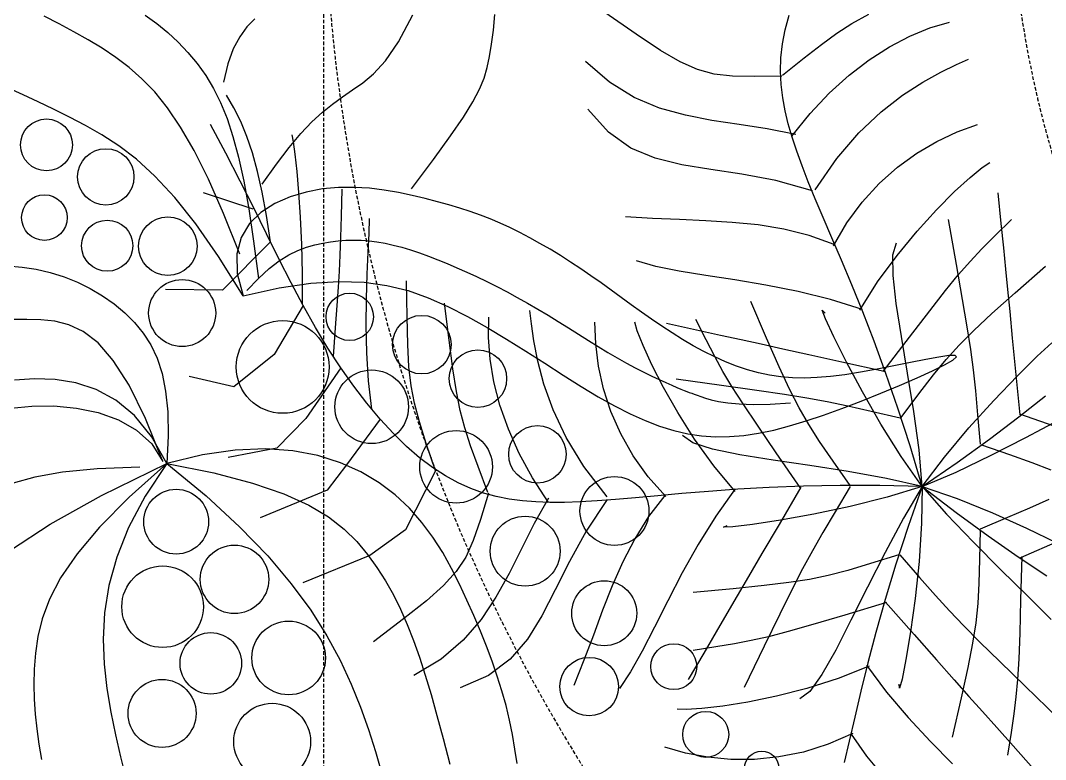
# Model space of a CAD drawing. Header units: millimetres. Extents: x -1030105 to 906887, y -616134 to 1220667.
# Drawn here: x -98455 to -97559, y 530660 to 531306 of the extents above; entities that cross this region are included whole.
import ezdxf

# ---------------------------------------------------------------- set-up
doc = ezdxf.new("R2010")
doc.units = ezdxf.units.MM
doc.header["$MEASUREMENT"] = 0
for name, pattern in [('DASH', [0.35, 0.25, -0.1]), ('DASHED', [0.75, 0.5, -0.25]), ('HIDDEN', [9.525, 6.35, -3.175])]:
    doc.linetypes.add(name, pattern=pattern)
for name, color, linetype in [('A-Furniture', 143, 'Continuous'), ('A-Stair', 3, 'Continuous'), ('A-Tree', 98, 'Continuous')]:
    doc.layers.add(name, color=color, linetype=linetype)

# ---------------------------------------------------------------- blocks, each defined once
blk = doc.blocks.new('FUR')
at = {"layer": 'A-Furniture', "color": 8, "linetype": 'DASH', "lineweight": 9, "ltscale": 1000, "const_width": 50}
blk.add_lwpolyline([(-33574.12, 38198.04), (0, 38211.88), (0, 0), (-7049.13, 0, -0.301139), (-23981.73, -18888.12), (-49064.43, -18888.12, -0.06125), (-52473.94, -15923.13), (-52473.94, -15923.13, -0.127608), (-56769.01, -7888.25), (-57047.07, -6235.43, -0.192422), (-53256.03, 9916.93), (-55726.53, 11649.12, -0.09221), (-52805.84, 17542.94, -0.095793), (-54512.04, 23938.02, -0.107717), (-53957.97, 28268.68, -0.228584), (-47025.85, 33492.17, 0.204549), (-42688.61, 36230.61, 0.131171), (-42047.51, 38025.44, -0.30354), (-39524.66, 41042.56, -0.327343)], format="xyb", close=True, dxfattribs=at)
at = {"layer": 'A-Furniture', "color": 8, "linetype": 'DASH', "ltscale": 50}
blk.add_open_spline([(-56447.04, -6097.05), (-55194.81, -4879.43), (-50278.88, -2284.57), (-42421.48, -5454.8), (-32732.45, -11254.03), (-23301.95, -9202.03), (-18023.95, -504.53), (-16595.45, 8921.47), (-19600.32, 15918.28), (-21321.18, 18705.6), (-21789.72, 19344.96)], degree=3, knots=[32574.726206, 32574.726206, 32574.726206, 32574.726206, 37697.741245, 48060.131859, 55585.251958, 69452.989742, 76151.422264, 84447.837047, 94470.773244, 98031.734889, 98031.734889, 98031.734889, 98031.734889], dxfattribs=at)
blk = doc.blocks.new('CAY8')
at = {"color": 0, "linetype": 'ByBlock'}
for p, q in [((-510.75, 195.28), (-516.83, 211.26)), ((-512.36, 187.84), (-505.94, 198.9)), ((-505.86, 182.43), (-510.75, 195.28)), ((-528.89, 166.65), (-539.81, 189.73)), ((-468.53, 176.58), (-475.56, 192.61)), ((-517.52, 178.71), (-512.36, 187.84)), ((-432.3, 171.5), (-437.08, 185.3)), ((-521.97, 170.32), (-517.52, 178.71)), ((-501.66, 171.37), (-505.86, 182.43)), ((-493.16, 160.01), (-480.82, 178.66)), ((-497.62, 160.72), (-501.66, 171.37)), ((-461.72, 159.69), (-468.53, 176.58)), ((-428.83, 157), (-432.3, 171.5)), ((-520.48, 148.74), (-528.89, 166.65)), ((-526.26, 161.5), (-521.97, 170.32)), ((-426.4, 160.23), (-419.53, 170.52)), ((-530.94, 151.07), (-526.26, 161.5)), ((-502.66, 145.44), (-493.16, 160.01)), ((-493.23, 149.13), (-497.62, 160.72)), ((-433.96, 148.92), (-426.4, 160.23)), ((-455.57, 142.13), (-461.72, 159.69)), ((-429.69, 156.95), (-414.82, 157.72)), ((-414.82, 157.72), (-400.44, 156.89)), ((-400.44, 156.89), (-386.64, 154.61)), ((-386.64, 154.61), (-373.49, 151.03)), ((-536.56, 137.86), (-530.94, 151.07)), ((-513.99, 134.64), (-520.48, 148.74)), ((-487.98, 135.23), (-493.23, 149.13)), ((-442.32, 136.6), (-433.96, 148.92)), ((-373.49, 151.03), (-361.08, 146.31)), ((-509.97, 133.73), (-502.66, 145.44)), ((-361.08, 146.31), (-349.5, 140.6)), ((-543.66, 120.67), (-536.56, 137.86)), ((-472.05, 129.07), (-466.16, 138.46)), ((-466.16, 138.46), (-463.08, 142.62)), ((-463.08, 142.62), (-463.64, 140.44)), ((-450.53, 124.11), (-455.57, 142.13)), ((-349.5, 140.6), (-338.82, 134.05)), ((-548.05, 119.93), (-555.64, 136.98)), ((-515.73, 123.7), (-509.97, 133.73)), ((-508.83, 122.97), (-513.99, 134.64)), ((-481.34, 117.67), (-487.98, 135.23)), ((-451.57, 123.27), (-442.32, 136.6)), ((-338.82, 134.05), (-329.14, 126.81)), ((-479.93, 115.54), (-472.05, 129.07)), ((-425.37, 120.15), (-415.73, 126.57)), ((-415.73, 126.57), (-408.98, 128.46)), ((-552.8, 98.34), (-543.66, 120.67)), ((-520.61, 114.13), (-515.73, 123.7)), ((-504.41, 112.37), (-508.83, 122.97)), ((-461.83, 108.96), (-451.57, 123.27)), ((-451.72, 125.14), (-433.05, 125.42)), ((-437.38, 110.21), (-425.37, 120.15)), ((-433.05, 125.42), (-414.74, 124.42)), ((-414.74, 124.42), (-397.34, 122.47)), ((-397.34, 122.47), (-381.4, 119.88)), ((-539.41, 101.13), (-548.05, 119.93)), ((-488.98, 98.99), (-479.93, 115.54)), ((-472.8, 95.08), (-481.34, 117.67)), ((-381.4, 119.88), (-367.46, 116.98)), ((-367.46, 116.98), (-356.06, 114.06)), ((-550.99, 97.82), (-562.01, 113.35)), ((-525.26, 103.83), (-520.61, 114.13)), ((-500.14, 101.5), (-504.41, 112.37)), ((-473.19, 93.68), (-461.83, 108.96)), ((-451.25, 97.72), (-437.38, 110.21)), ((-400.9, 93.94), (-382.33, 111.45)), ((-356.06, 114.06), (-347.75, 111.45)), ((-347.75, 111.45), (-343.07, 109.47)), ((-530.32, 91.6), (-525.26, 103.83)), ((-249, 106.14), (-250.76, 98.09)), ((-552.2, 98.62), (-576.33, 97.48)), ((-560.92, 84.44), (-573.87, 98.17)), ((-539.44, 80.85), (-550.99, 97.82)), ((-530.48, 81.38), (-539.41, 101.13)), ((-495.45, 88.97), (-500.14, 101.5)), ((-498.38, 80.51), (-488.98, 98.99)), ((-466.46, 83.68), (-451.25, 97.72)), ((-250.76, 98.09), (-252.33, 90.03)), ((-536.44, 76.24), (-530.32, 91.6)), ((-485.76, 77.45), (-473.19, 93.68)), ((-473.25, 95.56), (-449.19, 93.77)), ((-449.19, 93.77), (-430.65, 92.32)), ((-430.65, 92.32), (-416.35, 91.07)), ((-415.33, 80.4), (-400.9, 93.94)), ((-368.07, 85.52), (-354.75, 96.24)), ((-215.43, 78.34), (-213.87, 93.1)), ((-489.74, 73.42), (-495.45, 88.97)), ((-416.35, 91.07), (-404.99, 89.84)), ((-404.99, 89.84), (-395.27, 88.48)), ((-395.27, 88.48), (-385.92, 86.84)), ((-385.92, 86.84), (-375.64, 84.76)), ((-326.24, 80.84), (-317.13, 87.32)), ((-252.33, 90.03), (-253.68, 81.89)), ((-546.25, 69.8), (-560.92, 84.44)), ((-527.4, 62.34), (-539.44, 80.85)), ((-522.07, 61.47), (-530.48, 81.38)), ((-507.31, 61.22), (-498.38, 80.51)), ((-482.49, 69.09), (-466.46, 83.68)), ((-426.74, 69.87), (-415.33, 80.4)), ((-378.77, 76.91), (-368.07, 85.52)), ((-375.64, 84.76), (-363.14, 82.07)), ((-336.4, 72.34), (-326.24, 80.84)), ((-253.68, 81.89), (-254.73, 73.61)), ((-177.61, 71.66), (-176.66, 83.89)), ((-566.75, 74.6), (-578.42, 73.91)), ((-553.39, 75.19), (-566.75, 74.6)), ((-536.84, 75.82), (-553.39, 75.19)), ((-499.64, 60.28), (-485.76, 77.45)), ((-388, 69.49), (-378.77, 76.91)), ((-304.3, 65.52), (-294.06, 76.69)), ((-216.77, 65.09), (-215.43, 78.34)), ((-530.66, 55.35), (-546.25, 69.8)), ((-498.82, 54.94), (-482.49, 69.09)), ((-489.22, 73.18), (-472.71, 72.1)), ((-472.71, 72.1), (-459.52, 71.06)), ((-459.52, 71.06), (-448.29, 69.83)), ((-448.29, 69.83), (-437.69, 68.14)), ((-436.25, 61.35), (-426.74, 69.87)), ((-396.88, 62.36), (-388, 69.49)), ((-347.58, 62.31), (-336.4, 72.34)), ((-254.73, 73.61), (-255.5, 65.18)), ((-178.33, 58.92), (-177.61, 71.66)), ((-437.69, 68.14), (-426.36, 65.76)), ((-426.36, 65.76), (-412.97, 62.43)), ((-314.17, 54.29), (-304.3, 65.52)), ((-255.5, 65.18), (-256.01, 56.58)), ((-217.87, 53.03), (-216.77, 65.09)), ((-576.74, 51.44), (-585.09, 59.04)), ((-514.94, 42.21), (-527.4, 62.34)), ((-514.94, 42.21), (-522.07, 61.47)), ((-514.94, 42.21), (-507.31, 61.22)), ((-514.94, 42.21), (-499.64, 60.28)), ((-444.95, 53.87), (-436.25, 61.35)), ((-412.97, 62.43), (-396.17, 57.9)), ((-406.54, 54.61), (-396.88, 62.36)), ((-396.17, 57.9), (-374.63, 51.93)), ((-359.73, 51.23), (-347.58, 62.31)), ((-178.65, 45.63), (-178.33, 58.92)), ((-566.67, 42.85), (-576.74, 51.44)), ((-514.94, 42.21), (-530.66, 55.35)), ((-514.94, 42.21), (-498.82, 54.94)), ((-453.98, 46.46), (-444.95, 53.87)), ((-418.14, 45.31), (-406.54, 54.61)), ((-323.92, 43.18), (-314.17, 54.29)), ((-266.13, 50.3), (-251.48, 54.51)), ((-256.01, 56.58), (-256.28, 47.81)), ((-251.48, 54.51), (-234.29, 55.34)), ((-218.7, 41.88), (-217.87, 53.03)), ((-464.45, 38.12), (-453.98, 46.46)), ((-372.81, 39.59), (-359.73, 51.23)), ((-279.09, 43.29), (-266.13, 50.3)), ((-256.28, 47.81), (-256.32, 38.87)), ((-553.96, 32.28), (-566.67, 42.85)), ((-535.46, 41.39), (-557, 39.53)), ((-514.94, 42.21), (-537.94, 36.58)), ((-514.94, 42.21), (-535.46, 41.39)), ((-514.94, 42.21), (-532.29, 31.32)), ((-514.94, 42.21), (-520.5, 22.44)), ((-514.94, 42.21), (-516.69, 18.59)), ((-514.94, 42.21), (-509.94, 22.34)), ((-514.94, 42.21), (-497.85, 30.81)), ((-514.94, 42.21), (-494.5, 40.82)), ((-514.94, 42.21), (-493.02, 33.25)), ((-494.5, 40.82), (-473.39, 38.29)), ((-432.79, 33.57), (-418.14, 45.31)), ((-333.77, 32.36), (-323.92, 43.18)), ((-291.2, 34.05), (-279.09, 43.29)), ((-219.26, 31.36), (-218.7, 41.88)), ((-178.4, 31.74), (-178.65, 45.63)), ((-578.54, 37.15), (-599.09, 34.74)), ((-580.03, 23.55), (-598.44, 39.14)), ((-557, 39.53), (-578.54, 37.15)), ((-537.94, 36.58), (-559.26, 30.85)), ((-477.47, 27.89), (-464.45, 38.12)), ((-473.39, 38.29), (-452.92, 35.07)), ((-452.92, 35.07), (-434.38, 31.57)), ((-386.77, 27.89), (-372.81, 39.59)), ((-256.32, 38.87), (-256.15, 29.75)), ((-245.34, 31.13), (-230.13, 36.54)), ((-230.13, 36.54), (-212.62, 39.72)), ((-43.84, 23.9), (-42.38, 36.11)), ((-559.26, 30.85), (-578.97, 25.11)), ((-553.67, 31.77), (-558.19, 15.84)), ((-532.29, 31.32), (-550.86, 20.95)), ((-497.85, 30.81), (-479.34, 19.65)), ((-493.02, 33.25), (-472.41, 25.35)), ((-451.64, 18.47), (-432.79, 33.57)), ((-434.38, 31.57), (-419.08, 28.26)), ((-343.98, 22.04), (-333.77, 32.36)), ((-303.32, 23.16), (-291.2, 34.05)), ((-258.79, 23.89), (-245.34, 31.13)), ((-256.15, 29.75), (-255.8, 20.44)), ((-219.51, 21.36), (-219.26, 31.36)), ((-177.37, 17.18), (-178.4, 31.74)), ((-578.97, 25.11), (-597.14, 19.43)), ((-580.11, 24.21), (-586.48, 0.91)), ((-477.54, 27.31), (-473.47, 11.29)), ((-472.41, 25.35), (-453.09, 18.41)), ((-419.08, 28.26), (-408.33, 25.56)), ((-408.33, 25.56), (-403.42, 23.92)), ((-403.42, 23.92), (-405.67, 23.77)), ((-401.56, 16.62), (-386.77, 27.89)), ((-316.31, 11.2), (-303.32, 23.16)), ((-270.99, 15.2), (-258.79, 23.89)), ((-45.52, 11.39), (-43.84, 23.9)), ((-550.86, 20.95), (-569.32, 11.53)), ((-520.5, 22.44), (-525.39, 1.38)), ((-516.69, 18.59), (-517.83, -3.45)), ((-509.94, 22.34), (-505.82, 1.48)), ((-479.34, 19.65), (-460.51, 8.92)), ((-453.09, 18.41), (-435.05, 12.32)), ((-451.32, 19.05), (-445.59, -4.39)), ((-354.79, 12.38), (-343.98, 22.04)), ((-255.8, 20.44), (-255.28, 10.93)), ((-219.41, 11.78), (-219.51, 21.36)), ((-175.33, 1.76), (-177.37, 17.18)), ((-569.32, 11.53), (-586.37, 3.46)), ((-558.19, 15.84), (-561.76, 2.94)), ((-435.05, 12.32), (-418.27, 6.99)), ((-417.14, 6.26), (-401.56, 16.62)), ((-366.43, 3.56), (-354.79, 12.38)), ((-282.49, 5.48), (-270.99, 15.2)), ((-218.94, 2.56), (-219.41, 11.78)), ((-218.54, 8.22), (-198.28, 14.18)), ((-473.47, 11.29), (-470.37, -1.58)), ((-460.51, 8.92), (-442.47, -1.21)), ((-418.27, 6.99), (-402.73, 2.31)), ((-416.53, 7.71), (-410.5, -9.96)), ((-331, -1.25), (-316.31, 11.2)), ((-255.28, 10.93), (-254.58, 1.24)), ((-234.11, 3.3), (-218.54, 8.22)), ((-47.6, -1.4), (-45.52, 11.39)), ((-3.8, 0.99), (-2.04, 9.61)), ((-586.37, 3.46), (-600.69, -2.85)), ((-586.48, 0.91), (-591.43, -17.2)), ((-561.76, 2.94), (-564.71, -8.36)), ((-517.55, 2.03), (-531.54, -6.79)), ((-525.39, 1.38), (-529.78, -19.84)), ((-516.98, 2.14), (-503.23, -7.07)), ((-505.82, 1.48), (-502.57, -18.99)), ((-402.73, 2.31), (-388.42, -1.83)), ((-379.16, -4.22), (-366.43, 3.56)), ((-293.8, -4.89), (-282.49, 5.48)), ((-254.58, 1.24), (-253.58, -8.6)), ((-246.04, -1.23), (-234.11, 3.3)), ((-218.05, -6.4), (-218.94, 2.56)), ((-171.98, -14.7), (-175.33, 1.76)), ((-5.7, -7.3), (-3.8, 0.99)), ((-600.69, -2.85), (-610.98, -6.99)), ((-517.83, -3.45), (-518.46, -23.97)), ((-470.37, -1.58), (-468.08, -12.64)), ((-445.59, -4.39), (-441.23, -22.47)), ((-442.47, -1.21), (-426.3, -10.54)), ((-388.42, -1.83), (-375.33, -5.53)), ((-379.47, -3.41), (-374.15, -17.32)), ((-375.33, -5.53), (-363.43, -8.89)), ((-348.26, -13.6), (-331, -1.25)), ((-305.47, -15.51), (-293.8, -4.89)), ((-255.37, -6.01), (-246.04, -1.23)), ((-50.26, -14.41), (-47.6, -1.4)), ((-564.71, -8.36), (-567.36, -19.53)), ((-531.54, -6.79), (-542.82, -13.71)), ((-503.23, -7.07), (-492.06, -14.45)), ((-426.3, -10.54), (-413.13, -18.89)), ((-410.5, -9.96), (-405.79, -27.68)), ((-363.43, -8.89), (-352.61, -11.98)), ((-263.17, -11.67), (-255.37, -6.01)), ((-253.58, -8.6), (-252.12, -18.53)), ((-216.72, -15.18), (-218.05, -6.4)), ((-7.81, -15.35), (-5.7, -7.3)), ((-550.72, -16.75), (-556.02, -17.59)), ((-542.82, -13.71), (-552.63, -19.31)), ((-543.14, -16.01), (-550.72, -16.75)), ((-533.8, -15.41), (-543.14, -16.01)), ((-523.18, -14.94), (-533.8, -15.41)), ((-511.78, -14.61), (-523.18, -14.94)), ((-500.08, -14.44), (-511.78, -14.61)), ((-488.6, -14.45), (-500.08, -14.44)), ((-492.06, -14.45), (-482.22, -20.75)), ((-477.73, -14.63), (-488.6, -14.45)), ((-467.51, -15.04), (-477.73, -14.63)), ((-468.08, -12.64), (-466.4, -23.25)), ((-457.89, -15.72), (-467.51, -15.04)), ((-448.83, -16.71), (-457.89, -15.72)), ((-440.27, -18.07), (-448.83, -16.71)), ((-352.61, -11.98), (-342.75, -14.91)), ((-348.76, -15.08), (-342.69, -35.37)), ((-342.75, -14.91), (-333.74, -17.73)), ((-318.01, -25.97), (-305.47, -15.51)), ((-270.47, -18.87), (-263.17, -11.67)), ((-214.9, -23.87), (-216.72, -15.18)), ((-167.07, -32.4), (-171.98, -14.7)), ((-53.69, -27.6), (-50.26, -14.41)), ((-10.23, -23.24), (-7.81, -15.35)), ((-591.43, -17.2), (-595.35, -31.53)), ((-567.36, -19.53), (-570.04, -32.01)), ((-552.63, -19.31), (-562.2, -24.18)), ((-556.02, -17.59), (-558.57, -18.55)), ((-558.57, -18.55), (-558.03, -19.59)), ((-558.03, -19.59), (-554.73, -20.73)), ((-554.73, -20.73), (-549.19, -21.97)), ((-549.19, -21.97), (-541.91, -23.3)), ((-529.78, -19.84), (-533.84, -40.13)), ((-502.57, -18.99), (-500.16, -37.7)), ((-482.22, -20.75), (-472.42, -26.72)), ((-441.23, -22.47), (-438.01, -36.46)), ((-432.16, -19.83), (-440.27, -18.07)), ((-424.47, -22.05), (-432.16, -19.83)), ((-417.12, -24.76), (-424.47, -22.05)), ((-413.13, -18.89), (-404.05, -26.08)), ((-374.15, -17.32), (-370.5, -31.25)), ((-333.74, -17.73), (-325.47, -20.54)), ((-325.47, -20.54), (-317.81, -23.41)), ((-278.32, -28.22), (-270.47, -18.87)), ((-252.12, -18.53), (-250.07, -28.48)), ((-562.2, -24.18), (-572.76, -28.91)), ((-541.91, -23.3), (-533.38, -24.72)), ((-517.31, -25.46), (-537.83, -38.15)), ((-533.38, -24.72), (-524.12, -26.24)), ((-524.12, -26.24), (-514.62, -27.85)), ((-518.46, -23.97), (-518.68, -43.01)), ((-517.96, -25.33), (-497.77, -38.59)), ((-514.62, -27.85), (-505.4, -29.56)), ((-472.42, -26.72), (-461.38, -33.13)), ((-466.4, -23.25), (-465.17, -34.76)), ((-452.12, -30.96), (-462.91, -27.65)), ((-410.09, -28.02), (-417.12, -24.76)), ((-403.29, -31.86), (-410.09, -28.02)), ((-405.79, -27.68), (-402.27, -44.83)), ((-404.05, -26.08), (-400.17, -31.91)), ((-317.81, -23.41), (-310.65, -26.43)), ((-317.24, -23.7), (-313.76, -39.62)), ((-310.65, -26.43), (-303.88, -29.67)), ((-287.77, -40.39), (-278.32, -28.22)), ((-250.07, -28.48), (-247.27, -38.42)), ((-212.57, -32.55), (-214.9, -23.87)), ((-58.2, -40.89), (-53.69, -27.6)), ((-13.03, -31.08), (-10.23, -23.24)), ((-585.55, -34.09), (-601.8, -40.3)), ((-595.35, -31.53), (-598.61, -43.49)), ((-572.76, -28.91), (-585.55, -34.09)), ((-570.04, -32.01), (-573.08, -47.24)), ((-505.4, -29.56), (-496.85, -31.37)), ((-496.85, -31.37), (-489, -33.31)), ((-489, -33.31), (-481.77, -35.41)), ((-461.38, -33.13), (-447.84, -40.72)), ((-443.23, -34.14), (-452.12, -30.96)), ((-436.02, -37.15), (-443.23, -34.14)), ((-396.68, -36.3), (-403.29, -31.86)), ((-370.5, -31.25), (-368.4, -45.08)), ((-303.88, -29.67), (-297.38, -33.21)), ((-297.38, -33.21), (-291.15, -37.13)), ((-237.25, -37.75), (-213.6, -31.58)), ((-213.6, -31.58), (-173.19, -30.53)), ((-209.59, -41.32), (-212.57, -32.55)), ((-160.31, -51.56), (-167.07, -32.4)), ((-16.29, -38.95), (-13.03, -31.08)), ((-537.83, -38.15), (-553.67, -47.88)), ((-500.16, -37.7), (-498.59, -53.27)), ((-497.77, -38.59), (-482.07, -48.9)), ((-481.77, -35.41), (-475.08, -37.7)), ((-475.08, -37.7), (-468.85, -40.23)), ((-465.17, -34.76), (-464.2, -48.52)), ((-438.01, -36.46), (-435.66, -47.65)), ((-430.27, -39.96), (-436.02, -37.15)), ((-425.76, -42.55), (-430.27, -39.96)), ((-390.18, -41.4), (-396.68, -36.3)), ((-342.69, -35.37), (-339.24, -54.03)), ((-313.76, -39.62), (-311.65, -55.04)), ((-291.15, -37.13), (-285.17, -41.49)), ((-264.54, -62.65), (-237.25, -37.75)), ((-247.27, -38.42), (-243.56, -48.27)), ((-20.09, -46.96), (-16.29, -38.95)), ((-601.8, -40.3), (-622.74, -48.13)), ((-598.61, -43.49), (-601.6, -54.48)), ((-533.84, -40.13), (-537.72, -58.39)), ((-518.68, -43.01), (-518.56, -60.62)), ((-468.85, -40.23), (-463.02, -43.02)), ((-463.02, -43.02), (-457.49, -46.11)), ((-447.84, -40.72), (-430.5, -50.27)), ((-422.29, -44.87), (-425.76, -42.55)), ((-419.63, -46.91), (-422.29, -44.87)), ((-402.27, -44.83), (-399.8, -60.79)), ((-383.73, -47.17), (-390.18, -41.4)), ((-368.4, -45.08), (-367.73, -58.69)), ((-287.59, -40.95), (-287.61, -56.38)), ((-285.17, -41.49), (-279.44, -46.37)), ((-205.51, -50.35), (-209.59, -41.32)), ((-64.12, -54.24), (-58.2, -40.89)), ((-573.08, -47.24), (-576.8, -66.67)), ((-553.67, -47.88), (-565.99, -55.27)), ((-482.07, -48.9), (-469.65, -57.05)), ((-464.2, -48.52), (-463.31, -65.9)), ((-457.49, -46.11), (-452.19, -49.54)), ((-452.19, -49.54), (-447.06, -53.32)), ((-435.66, -47.65), (-433.95, -57.3)), ((-430.5, -50.27), (-408.11, -62.52)), ((-417.57, -48.62), (-419.63, -46.91)), ((-415.92, -50.01), (-417.57, -48.62)), ((-414.56, -51.14), (-415.92, -50.01)), ((-413.38, -52.12), (-414.56, -51.14)), ((-377.28, -53.65), (-383.73, -47.17)), ((-279.44, -46.37), (-273.96, -51.85)), ((-243.56, -48.27), (-238.81, -57.98)), ((-199.75, -59.8), (-205.51, -50.35)), ((-24.62, -55.18), (-20.09, -46.96)), ((-601.6, -54.48), (-604.71, -65.9)), ((-565.99, -55.27), (-575.9, -60.95)), ((-498.59, -53.27), (-497.83, -64.33)), ((-469.65, -57.05), (-459.29, -63.85)), ((-447.06, -53.32), (-442.09, -57.43)), ((-412.28, -53.04), (-413.38, -52.12)), ((-411.17, -54.01), (-412.28, -53.04)), ((-409.93, -55.12), (-411.17, -54.01)), ((-408.48, -56.48), (-409.93, -55.12)), ((-406.71, -58.17), (-408.48, -56.48)), ((-370.74, -60.88), (-377.28, -53.65)), ((-339.24, -54.03), (-337.9, -70.98)), ((-311.65, -55.04), (-310.82, -69.86)), ((-287.61, -56.38), (-287.81, -68.71)), ((-273.96, -51.85), (-268.71, -57.98)), ((-151.43, -72.35), (-160.31, -51.56)), ((-71.77, -67.59), (-64.12, -54.24)), ((-30.39, -63.63), (-24.62, -55.18)), ((-575.9, -60.95), (-584.55, -65.57)), ((-537.72, -58.39), (-541.59, -73.5)), ((-517.34, -62.05), (-532.29, -73.24)), ((-518.91, -61.91), (-504.24, -73.53)), ((-518.56, -60.62), (-518.21, -76.84)), ((-442.09, -57.43), (-437.25, -61.85)), ((-437.25, -61.85), (-432.56, -66.54)), ((-433.95, -57.3), (-432.62, -66.7)), ((-404.54, -60.28), (-406.71, -58.17)), ((-402, -62.8), (-404.54, -60.28)), ((-399.13, -65.72), (-402, -62.8)), ((-399.8, -60.79), (-398.26, -74.95)), ((-364.06, -68.89), (-370.74, -60.88)), ((-367.73, -58.69), (-368.39, -71.95)), ((-268.71, -57.98), (-263.7, -64.84)), ((-264.54, -62.65), (-265.19, -78.6)), ((-238.81, -57.98), (-232.85, -67.5)), ((-191.76, -69.85), (-199.75, -59.8)), ((-604.71, -65.9), (-608.3, -79.16)), ((-584.55, -65.57), (-593.09, -69.74)), ((-576.8, -66.67), (-581.53, -91.75)), ((-497.87, -69.5), (-498.71, -67.41)), ((-497.83, -64.33), (-497.87, -69.5)), ((-463.31, -65.9), (-462.34, -88.23)), ((-459.29, -63.85), (-449.77, -70.09)), ((-432.62, -66.7), (-431.43, -77.13)), ((-432.56, -66.54), (-428.01, -71.48)), ((-395.98, -69), (-399.13, -65.72)), ((-263.7, -64.84), (-258.92, -72.51)), ((-232.85, -67.5), (-225.55, -76.75)), ((-81.47, -80.86), (-71.77, -67.59)), ((-38.03, -72.32), (-30.39, -63.63)), ((-602.63, -74.09), (-614.32, -79.27)), ((-593.09, -69.74), (-602.63, -74.09)), ((-532.29, -73.24), (-547.68, -83.2)), ((-541.59, -73.5), (-545.62, -84.35)), ((-504.24, -73.53), (-488.95, -84.12)), ((-449.77, -70.09), (-439.86, -76.57)), ((-428.01, -71.48), (-423.6, -76.62)), ((-392.61, -72.63), (-395.98, -69)), ((-389.06, -76.57), (-392.61, -72.63)), ((-368.39, -71.95), (-370.24, -84.73)), ((-357.19, -77.67), (-364.06, -68.89)), ((-337.9, -70.98), (-338.18, -86.14)), ((-310.82, -69.86), (-311.18, -84)), ((-287.81, -68.71), (-288.35, -79.21)), ((-258.92, -72.51), (-254.38, -81.03)), ((-219.43, -83.31), (-204.38, -73.89)), ((-204.38, -73.89), (-163.97, -72.84)), ((-180.97, -80.69), (-191.76, -69.85)), ((-140.15, -94.99), (-151.43, -72.35)), ((-48.17, -81.26), (-38.03, -72.32)), ((-608.3, -79.16), (-612.78, -95.67)), ((-518.21, -76.84), (-517.73, -91.73)), ((-439.86, -76.57), (-428.36, -84.09)), ((-431.43, -77.13), (-430.12, -89.85)), ((-423.6, -76.62), (-419.31, -81.95)), ((-398.26, -74.95), (-397.51, -86.69)), ((-385.37, -80.81), (-389.06, -76.57)), ((-350.12, -87.07), (-357.19, -77.67)), ((-288.35, -79.21), (-289.43, -89.12)), ((-265.19, -78.6), (-265.94, -91.29)), ((-225.55, -76.75), (-216.77, -85.57)), ((-547.68, -83.2), (-562.9, -91.84)), ((-545.62, -84.35), (-549.96, -89.85)), ((-488.95, -84.12), (-473.51, -93.78)), ((-428.36, -84.09), (-414.05, -93.45)), ((-419.31, -81.95), (-415.16, -87.42)), ((-381.61, -85.31), (-385.37, -80.81)), ((-377.79, -90.06), (-381.61, -85.31)), ((-370.24, -84.73), (-373.17, -96.91)), ((-311.18, -84), (-312.65, -97.37)), ((-254.38, -81.03), (-250.07, -90.37)), ((-246.03, -100.5), (-219.43, -83.31)), ((-216.77, -85.57), (-206.4, -93.79)), ((-166.83, -92.49), (-180.97, -80.69)), ((-93.57, -94.01), (-81.47, -80.86)), ((-61.44, -90.46), (-48.17, -81.26)), ((-415.16, -87.42), (-411.12, -93.01)), ((-397.51, -86.69), (-397.42, -95.4)), ((-373.95, -95.01), (-377.79, -90.06)), ((-342.85, -96.9), (-350.12, -87.07)), ((-338.18, -86.14), (-339.58, -99.44)), ((-289.43, -89.12), (-291.21, -99.71)), ((-265.94, -91.29), (-267.04, -101.92)), ((-250.07, -90.37), (-246.03, -100.5)), ((-78.45, -99.92), (-61.44, -90.46)), ((-562.9, -91.84), (-577.32, -99.12)), ((-517.73, -91.73), (-517.2, -105.32)), ((-473.51, -93.78), (-458.4, -102.62)), ((-411.12, -93.01), (-407.18, -98.69)), ((-397.42, -95.4), (-397.87, -100.46)), ((-373.17, -96.91), (-377.07, -108.35)), ((-370.06, -100.12), (-373.95, -95.01)), ((-335.38, -106.97), (-342.85, -96.9)), ((-206.4, -93.79), (-194.3, -101.23)), ((-148.76, -105.42), (-166.83, -92.49)), ((-126.22, -119.67), (-140.15, -94.99)), ((-108.37, -106.96), (-93.57, -94.01)), ((-577.32, -99.12), (-590.31, -104.97)), ((-516.47, -100.73), (-528.04, -110.09)), ((-517.14, -101.27), (-505.8, -110.97)), ((-458.4, -102.62), (-444.11, -110.75)), ((-407.18, -98.69), (-403.31, -104.44)), ((-366.13, -105.34), (-370.06, -100.12)), ((-339.58, -99.44), (-341.6, -110.78)), ((-312.65, -97.37), (-315.14, -109.88)), ((-291.21, -99.71), (-293.87, -112.23)), ((-267.04, -101.92), (-268.77, -111.73)), ((-246.03, -100.5), (-242.28, -111.35)), ((-194.3, -101.23), (-180.35, -107.72)), ((-99.84, -109.65), (-78.45, -99.92)), ((-590.31, -104.97), (-601.25, -109.31)), ((-517.2, -105.32), (-516.71, -117.68)), ((-403.31, -104.44), (-399.5, -110.23)), ((-362.15, -110.64), (-366.13, -105.34)), ((-327.71, -117.08), (-335.38, -106.97)), ((-243.67, -107.32), (-247.54, -122.68)), ((-207.41, -115.66), (-186.46, -105.83)), ((-186.46, -105.83), (-159.25, -110.58)), ((-180.35, -107.72), (-164.44, -113.07)), ((-126.22, -119.67), (-148.76, -105.42)), ((-126.22, -119.67), (-108.37, -106.96)), ((-27.6, -105.52), (-53.28, -111.28)), ((-609.5, -112.08), (-614.45, -113.22)), ((-601.25, -109.31), (-609.5, -112.08)), ((-528.04, -110.09), (-540.17, -117.87)), ((-505.8, -110.97), (-493.82, -119.32)), ((-444.11, -110.75), (-431.11, -118.28)), ((-399.5, -110.23), (-395.71, -116.04)), ((-358.13, -115.96), (-362.15, -110.64)), ((-341.6, -110.78), (-343.74, -120.09)), ((-315.14, -109.88), (-318.57, -121.46)), ((-293.87, -112.23), (-297.59, -127.93)), ((-268.77, -111.73), (-271.38, -121.94)), ((-242.28, -111.35), (-238.83, -122.88)), ((-164.44, -113.07), (-146.44, -117.11)), ((-126.22, -119.67), (-99.84, -109.65)), ((-53.28, -111.28), (-85.8, -116.06)), ((-540.17, -117.87), (-552.67, -124.14)), ((-516.71, -117.68), (-516.32, -128.93)), ((-493.82, -119.32), (-481.3, -126.62)), ((-431.11, -118.28), (-419.88, -125.32)), ((-395.71, -116.04), (-391.92, -121.85)), ((-354.06, -121.26), (-358.13, -115.96)), ((-319.86, -127.05), (-327.71, -117.08)), ((-235.71, -135.05), (-207.41, -115.66)), ((-146.44, -117.11), (-126.22, -119.67)), ((-132.32, -133.85), (-126.22, -119.67)), ((-85.8, -116.06), (-126.22, -119.67)), ((-126.22, -119.67), (-123.57, -136.79)), ((-552.67, -124.14), (-565.41, -128.97)), ((-419.88, -125.32), (-410.91, -131.98)), ((-391.92, -121.85), (-388.11, -127.62)), ((-349.95, -126.5), (-354.06, -121.26)), ((-343.74, -120.09), (-345.5, -127.3)), ((-318.57, -121.46), (-322.84, -132.02)), ((-271.38, -121.94), (-275.16, -133.79)), ((-247.54, -122.68), (-252.21, -137.74)), ((-238.83, -122.88), (-235.71, -135.05)), ((-124.5, -121.56), (-124.05, -147.43)), ((-122.14, -132.91), (-124.5, -121.56)), ((-111.34, -123.13), (-88.74, -130.72)), ((-565.41, -128.97), (-578.22, -132.45)), ((-516.32, -128.93), (-516.05, -139.2)), ((-481.3, -126.62), (-468.32, -133.14)), ((-388.11, -127.62), (-384.26, -133.33)), ((-345.78, -131.64), (-349.95, -126.5)), ((-311.81, -136.68), (-319.86, -127.05)), ((-297.59, -127.93), (-302.53, -148.07)), ((-88.74, -130.72), (-70, -135.82)), ((-603.44, -135.61), (-615.53, -135.44)), ((-590.95, -134.64), (-603.44, -135.61)), ((-578.22, -132.45), (-590.95, -134.64)), ((-518.08, -133.54), (-535.49, -145.58)), ((-516.51, -133.56), (-499.43, -146.16)), ((-468.32, -133.14), (-454.99, -139.17)), ((-384.26, -133.33), (-380.33, -138.97)), ((-341.57, -136.67), (-345.78, -131.64)), ((-337.32, -141.58), (-341.57, -136.67)), ((-303.58, -145.78), (-311.81, -136.68)), ((-275.16, -133.79), (-280.35, -148.49)), ((-235.71, -135.05), (-232.94, -147.8)), ((-136.82, -146.42), (-132.32, -133.85)), ((-123.57, -136.79), (-118.77, -151.05)), ((-117.03, -143.08), (-122.14, -132.91)), ((-70, -135.82), (-54.64, -138.78)), ((-516.05, -139.2), (-515.95, -148.64)), ((-454.99, -139.17), (-441.41, -145)), ((-380.33, -138.97), (-376.35, -144.5)), ((-333.06, -146.37), (-337.32, -141.58)), ((-252.21, -137.74), (-257.39, -152.24)), ((-234.12, -142.37), (-240.93, -156.82)), ((-54.64, -138.78), (-42.14, -139.95)), ((-535.49, -145.58), (-552.17, -154.63)), ((-499.43, -146.16), (-483.05, -156.28)), ((-441.41, -145), (-427.68, -150.92)), ((-376.35, -144.5), (-372.31, -149.92)), ((-328.79, -151.02), (-333.06, -146.37)), ((-295.1, -154.2), (-303.58, -145.78)), ((-280.35, -148.49), (-287.24, -167.27)), ((-232.94, -147.8), (-230.53, -161.1)), ((-203.62, -155.2), (-176.32, -146.33)), ((-176.32, -146.33), (-155.08, -160.58)), ((-139.84, -157.59), (-136.82, -146.42)), ((-124.05, -147.43), (-122.05, -168.01)), ((-109.65, -152.07), (-117.03, -143.08)), ((-515.95, -148.64), (-516.07, -157.38)), ((-427.68, -150.92), (-413.89, -157.2)), ((-372.31, -149.92), (-368.22, -155.19)), ((-324.52, -155.54), (-328.79, -151.02)), ((-286.07, -161.88), (-295.1, -154.2)), ((-257.39, -152.24), (-262.76, -165.9)), ((-118.77, -151.05), (-112.15, -162.75)), ((-100.48, -159.89), (-109.65, -152.07)), ((-552.17, -154.63), (-567.88, -161.14)), ((-516.07, -157.38), (-516.43, -165.55)), ((-483.05, -156.28), (-467.67, -164.94)), ((-368.22, -155.19), (-364.09, -160.31)), ((-320.27, -159.91), (-324.52, -155.54)), ((-316.04, -164.13), (-320.27, -159.91)), ((-240.93, -156.82), (-246.25, -168.19)), ((-228.49, -174.89), (-203.62, -155.2)), ((-141.51, -167.56), (-139.84, -157.59)), ((-90.03, -166.55), (-100.48, -159.89)), ((-582.39, -165.56), (-595.46, -168.34)), ((-567.88, -161.14), (-582.39, -165.56)), ((-516.43, -165.55), (-517.09, -173.29)), ((-467.67, -164.94), (-453.57, -173.1)), ((-364.09, -160.31), (-359.93, -165.25)), ((-359.93, -165.25), (-355.75, -169.98)), ((-311.84, -168.19), (-316.04, -164.13)), ((-276.1, -168.81), (-286.07, -161.88)), ((-230.53, -161.1), (-228.49, -174.89)), ((-112.15, -162.75), (-104.03, -172.19)), ((-616.4, -170.77), (-623.79, -171.32)), ((-606.88, -169.92), (-616.4, -170.77)), ((-595.46, -168.34), (-606.88, -169.92)), ((-516.53, -166.19), (-530.6, -174.41)), ((-518.93, -166.15), (-505.1, -174.85)), ((-355.75, -169.98), (-351.55, -174.5)), ((-307.68, -172.08), (-311.84, -168.19)), ((-264.82, -174.98), (-276.1, -168.81)), ((-262.76, -165.9), (-268.04, -178.49)), ((-246.25, -168.19), (-250.54, -177.48)), ((-141.96, -176.54), (-141.51, -167.56)), ((-122.05, -168.01), (-118.71, -184.01)), ((-78.79, -172.04), (-90.03, -166.55)), ((-530.6, -174.41), (-544.61, -181.18)), ((-517.09, -173.29), (-518.08, -180.74)), ((-505.1, -174.85), (-491.4, -182.66)), ((-453.57, -173.1), (-441.03, -181.77)), ((-351.55, -174.5), (-347.33, -178.79)), ((-303.55, -175.78), (-307.68, -172.08)), ((-299.46, -179.29), (-303.55, -175.78)), ((-251.87, -180.39), (-264.82, -174.98)), ((-228.36, -175.91), (-234.48, -191.7)), ((-228.49, -174.89), (-226.72, -189.2)), ((-141.32, -184.72), (-141.96, -176.54)), ((-104.03, -172.19), (-94.76, -179.68)), ((-67.23, -176.37), (-78.79, -172.04)), ((-55.87, -179.55), (-67.23, -176.37)), ((-544.61, -181.18), (-558.45, -186.55)), ((-518.08, -180.74), (-519.44, -188.01)), ((-491.4, -182.66), (-478.04, -190.22)), ((-441.03, -181.77), (-430.36, -191.92)), ((-347.33, -178.79), (-343.05, -182.89)), ((-295.4, -182.59), (-299.46, -179.29)), ((-291.38, -185.66), (-295.4, -182.59)), ((-268.04, -178.49), (-272.92, -189.72)), ((-250.54, -177.48), (-254.24, -185.69)), ((-236.87, -185), (-251.87, -180.39)), ((-94.76, -179.68), (-84.67, -185.51)), ((-558.45, -186.55), (-572, -190.58)), ((-519.44, -188.01), (-521.24, -195.15)), ((-343.05, -182.89), (-338.67, -186.86)), ((-338.67, -186.86), (-334.12, -190.74)), ((-287.39, -188.5), (-291.38, -185.66)), ((-254.24, -185.69), (-257.78, -193.83)), ((-219.44, -188.82), (-236.87, -185)), ((-139.72, -192.33), (-141.32, -184.72)), ((-118.71, -184.01), (-114.23, -196.11)), ((-84.67, -185.51), (-74.08, -189.99)), ((-585.17, -193.31), (-597.85, -194.81)), ((-572, -190.58), (-585.17, -193.31)), ((-478.04, -190.22), (-465.24, -198.15)), ((-430.36, -191.92), (-421.83, -204.55)), ((-334.12, -190.74), (-329.35, -194.59)), ((-283.44, -191.09), (-287.39, -188.5)), ((-279.52, -193.41), (-283.44, -191.09)), ((-275.61, -195.49), (-279.52, -193.41)), ((-272.92, -189.72), (-277.1, -199.34)), ((-257.78, -193.83), (-261.61, -202.9)), ((-234.48, -191.7), (-239.93, -207.02)), ((-226.72, -189.2), (-225.14, -204.06)), ((-199.22, -191.82), (-219.44, -188.82)), ((-202.14, -193.89), (-210.53, -197.95)), ((-200.5, -204.77), (-199.22, -191.82)), ((-199.22, -191.82), (-194.2, -217.26)), ((-137.29, -199.55), (-139.72, -192.33)), ((-74.08, -189.99), (-63.34, -193.42)), ((-609.92, -195.13), (-621.28, -194.33)), ((-597.85, -194.81), (-609.92, -195.13)), ((-523.78, -199.71), (-538.45, -204.46)), ((-521.24, -195.15), (-523.54, -202.18)), ((-523.3, -199.37), (-508.81, -204.6)), ((-465.24, -198.15), (-453.21, -207.07)), ((-329.35, -194.59), (-324.32, -198.45)), ((-324.32, -198.45), (-318.97, -202.38)), ((-277.1, -199.34), (-280.29, -207.09)), ((-271.69, -197.34), (-275.61, -195.49)), ((-267.73, -198.96), (-271.69, -197.34)), ((-263.71, -200.38), (-267.73, -198.96)), ((-224.12, -214.49), (-189.42, -198.92)), ((-210.53, -197.95), (-218.08, -200.92)), ((-215.39, -218.27), (-210.53, -197.95)), ((-189.42, -198.92), (-159.99, -210.5)), ((-134.14, -206.56), (-137.29, -199.55)), ((-114.23, -196.11), (-108.81, -205.01)), ((-538.45, -204.46), (-550.24, -208.09)), ((-523.54, -202.18), (-526.41, -209.14)), ((-508.81, -204.6), (-497.48, -209.17)), ((-421.83, -204.55), (-415.73, -220.65)), ((-318.97, -202.38), (-313.25, -206.43)), ((-261.61, -202.9), (-266.18, -213.89)), ((-259.6, -201.6), (-263.71, -200.38)), ((-255.38, -202.65), (-259.6, -201.6)), ((-251.03, -203.54), (-255.38, -202.65)), ((-246.51, -204.25), (-251.03, -203.54)), ((-241.73, -204.68), (-246.51, -204.25)), ((-236.6, -204.69), (-241.73, -204.68)), ((-231.01, -204.16), (-236.6, -204.69)), ((-224.87, -202.94), (-231.01, -204.16)), ((-225.14, -204.06), (-223.62, -219.5)), ((-218.08, -200.92), (-224.87, -202.94)), ((-204.11, -214.98), (-200.5, -204.77)), ((-108.81, -205.01), (-102.66, -211.43)), ((-560.4, -210.81), (-570.16, -212.85)), ((-550.24, -208.09), (-560.4, -210.81)), ((-526.41, -209.14), (-529.92, -216.05)), ((-497.48, -209.17), (-488.38, -213.89)), ((-453.21, -207.07), (-442.17, -217.61)), ((-313.25, -206.43), (-307.12, -210.62)), ((-307.12, -210.62), (-300.56, -214.84)), ((-239.93, -207.02), (-244.69, -221.44)), ((-130.34, -213.35), (-134.14, -206.56)), ((-570.16, -212.85), (-580.78, -214.42)), ((-529.92, -216.05), (-534.14, -222.93)), ((-488.38, -213.89), (-480.59, -219.55)), ((-308.13, -214.23), (-325.34, -225.1)), ((-300.56, -214.84), (-293.6, -218.96)), ((-266.18, -213.89), (-271.93, -227.82)), ((-224.12, -214.49), (-227.24, -229.03)), ((-209.63, -222.71), (-204.11, -214.98)), ((-205.62, -214.23), (-205.26, -238.68)), ((-125.95, -219.86), (-130.34, -213.35)), ((-102.66, -211.43), (-95.98, -216.04)), ((-95.98, -216.04), (-88.97, -219.56)), ((-480.59, -219.55), (-473.16, -226.95)), ((-442.17, -217.61), (-432.32, -230.41)), ((-293.6, -218.96), (-286.22, -222.86)), ((-244.69, -221.44), (-248.7, -234.57)), ((-223.62, -219.5), (-222.08, -235.55)), ((-219.26, -236.02), (-215.39, -218.27)), ((-216.7, -228.23), (-209.63, -222.71)), ((-194.2, -217.26), (-188.78, -238.71)), ((-121, -226.06), (-125.95, -219.86)), ((-88.97, -219.56), (-81.8, -222.57)), ((-81.8, -222.57), (-74.54, -225.19)), ((-534.14, -222.93), (-539.11, -229.81)), ((-473.16, -226.95), (-465.16, -236.9)), ((-325.34, -225.1), (-338.91, -233.97)), ((-286.22, -222.86), (-278.42, -226.38)), ((-278.42, -226.38), (-270.22, -229.41)), ((-224.92, -231.8), (-216.7, -228.23)), ((-115.55, -231.9), (-121, -226.06)), ((-432.32, -230.41), (-423.88, -246.08)), ((-338.91, -233.97), (-349.38, -241.24)), ((-270.22, -229.41), (-261.62, -231.81)), ((-261.62, -231.81), (-252.61, -233.43)), ((-252.61, -233.43), (-243.26, -234.14)), ((-243.26, -234.14), (-233.9, -233.68)), ((-233.9, -233.68), (-224.92, -231.8)), ((-227.24, -229.03), (-229.61, -242.08)), ((-109.66, -237.33), (-115.55, -231.9)), ((-465.16, -236.9), (-455.67, -250.19)), ((-248.7, -234.57), (-251.92, -246)), ((-222.2, -251.51), (-219.26, -236.02)), ((-222.08, -235.55), (-220.39, -252.23)), ((-221.46, -235), (-198.9, -253.35)), ((-205.26, -238.68), (-204.18, -259.53)), ((-188.78, -238.71), (-183.01, -256.67)), ((-103.36, -242.3), (-109.66, -237.33)), ((-349.38, -241.24), (-357.32, -247.31)), ((-229.61, -242.08), (-231.29, -253.82)), ((-96.71, -246.77), (-103.36, -242.3)), ((-455.67, -250.19), (-443.75, -267.61)), ((-357.32, -247.31), (-363.28, -252.57)), ((-251.92, -246), (-254.33, -255.32)), ((-231.25, -246.24), (-242.55, -253.85)), ((-89.75, -250.7), (-96.71, -246.77)), ((-82.51, -254.12), (-89.75, -250.7)), ((-363.28, -252.57), (-367.82, -257.44)), ((-254.33, -255.32), (-255.88, -262.12)), ((-242.55, -253.85), (-252.55, -260.01)), ((-231.29, -253.82), (-232.29, -264.45)), ((-224.26, -265.05), (-222.2, -251.51)), ((-220.39, -252.23), (-218.46, -269.58)), ((-183.01, -256.67), (-176.96, -271.65)), ((-371.5, -262.31), (-374.87, -267.58)), ((-367.82, -257.44), (-371.5, -262.31)), ((-252.55, -260.01), (-261.46, -264.91)), ((-255.88, -262.12), (-256.53, -265.99)), ((-204.18, -259.53), (-202.43, -277.21)), ((-374.87, -267.58), (-378.39, -273.6)), ((-261.46, -264.91), (-269.49, -268.75)), ((-232.29, -264.45), (-232.67, -274.17)), ((-225.5, -276.93), (-224.26, -265.05)), ((-378.39, -273.6), (-382.14, -280.52)), ((-283.73, -274.04), (-290.36, -275.88)), ((-276.85, -271.73), (-283.73, -274.04)), ((-269.49, -268.75), (-276.85, -271.73)), ((-218.46, -269.58), (-216.18, -287.63)), ((-176.96, -271.65), (-170.67, -284.15)), ((-303.69, -279.08), (-311.16, -281.62)), ((-296.92, -277.45), (-303.69, -279.08)), ((-290.36, -275.88), (-296.92, -277.45)), ((-232.67, -274.17), (-232.45, -283.15)), ((-225.97, -287.46), (-225.5, -276.93)), ((-202.43, -277.21), (-200.05, -292.16)), ((-382.14, -280.52), (-386.07, -288.44)), ((-311.16, -281.62), (-319.87, -286.05)), ((-232.45, -283.15), (-231.68, -291.6)), ((-170.67, -284.15), (-164.19, -294.68)), ((-319.87, -286.05), (-330.36, -293.36)), ((-225.74, -296.96), (-225.97, -287.46)), ((-330.36, -293.36), (-343.17, -304.53)), ((-231.68, -291.6), (-230.39, -299.7)), ((-224.84, -305.73), (-225.74, -296.96)), ((-200.05, -292.16), (-197.09, -304.82)), ((-164.19, -294.68), (-157.59, -303.75)), ((-237.19, -315.66), (-231.25, -307.06)), ((-223.35, -314.03), (-224.84, -305.73)), ((-197.09, -304.82), (-193.57, -315.63)), ((-157.59, -303.75), (-150.9, -311.87)), ((-221.29, -321.95), (-223.35, -314.03)), ((-150.9, -311.87), (-144.19, -319.45)), ((-243.01, -322.39), (-237.19, -315.66)), ((-193.57, -315.63), (-189.55, -325.03)), ((-144.19, -319.45), (-137.51, -326.65)), ((-248.75, -327.49), (-243.01, -322.39)), ((-218.71, -329.54), (-221.29, -321.95)), ((-189.55, -325.03), (-185.07, -333.47)), ((-260.12, -333.77), (-254.44, -331.21)), ((-254.44, -331.21), (-248.75, -327.49)), ((-215.64, -336.84), (-218.71, -329.54)), ((-137.51, -326.65), (-130.9, -333.53)), ((-212.11, -343.91), (-215.64, -336.84)), ((-185.07, -333.47), (-180.16, -341.33)), ((-130.9, -333.53), (-124.44, -340.14)), ((-180.16, -341.33), (-174.88, -348.79)), ((-124.44, -340.14), (-118.16, -346.56)), ((-208.18, -350.78), (-212.11, -343.91)), ((-203.87, -357.52), (-208.18, -350.78)), ((-174.88, -348.79), (-169.26, -355.97)), ((-169.26, -355.97), (-163.38, -362.99)), ((-163.38, -362.99), (-157.27, -369.96)), ((-157.27, -369.96), (-150.98, -377.03))]:
    blk.add_line(p, q, dxfattribs=at)
for centre, radius in [((-375.4, 157.12), 9.6), ((-352.98, 128.31), 12.81), ((-349.78, 86.69), 12.81), ((-301.73, 80.29), 16.32), ((-324.15, 45.08), 18.12), ((-125.76, 46.07), 21.4), ((-150.98, 5.74), 20.52), ((-74.05, 9.52), 18.95), ((-349.78, -6.14), 19.21), ((-295.32, -2.94), 19.47), ((-109.36, -6.87), 17.14), ((-138.37, -45.94), 19.07), ((-95.49, -45.94), 22.72), ((-320.95, -50.96), 16.01), ((-276.1, -60.56), 20.25), ((-119.45, -87.53), 18.05), ((-304.93, -102.18), 16.01), ((-244.07, -108.58), 20.51), ((-282.51, -130.99), 16.32), ((-205.62, -147), 25.83), ((-250.47, -159.8), 13.2), ((-163.98, -195.02), 18.67), ((-169.77, -232.71), 16.32), ((-138.32, -244.93), 14.26), ((-111.18, -272.05), 12.72), ((-151.24, -281.09), 15.71), ((-126.69, -309.5), 14.44)]:
    blk.add_circle(centre, radius, dxfattribs=at)
blk = doc.blocks.new('CÂY')
at = {"layer": 'A-Tree', "color": 8, "ltscale": 10, "xscale": 1.569782766103744, "yscale": 1.569782766103744, "zscale": 1.569782766103744, "rotation": 200.858703561391}
blk.add_blockref('CAY8', (-9251.69, 21561.01), dxfattribs=at)
blk = doc.blocks.new('BỐ TRÍ LAY OUT')
at = {"layer": 'A-Furniture', "color": 3}
for name, p in [('CÂY', (4286.75, 4469.29)), ('FUR', (48783.74, 18654.71))]:
    blk.add_blockref(name, p, dxfattribs=at)
blk = doc.blocks.new('thang TH rong vế 1m4')
at = {"color": 0, "linetype": 'HIDDEN', "ltscale": 0.5}
blk.add_line((-5.84, 200), (-5.84, -1500), dxfattribs=at)
for radius in [1500, 900]:
    blk.add_arc((-1505.84, -1300), radius, 0, 90, dxfattribs=at)
blk = doc.blocks.new('KIẾN TRÚC')
h = blk.add_hatch(color=9)
h.dxf.hatch_style = 1
edge = h.paths.add_edge_path(flags=16)
edge.add_line((62281.95, 27412.03), (55232.82, 27412.03))
edge.add_arc((32545.51, 30716.66), 22926.73, 284.536952, 351.712581, ccw=False)
edge.add_line((38300.22, 8523.91), (13217.52, 8523.91))
edge.add_arc((23753.1, 24110.85), 18813.59, 227.767718, 235.944299, ccw=False)
edge.add_arc((7788.82, 12733.39), 4187.04, 236.05901, 322.43607, ccw=False)
edge.add_arc((13873.6, 18503.26), 12505.27, 190.832736, 227.660569, ccw=False)
edge.add_arc((25477.52, 20792.18), 24332.69, 180.683215, 190.991127, ccw=False)
edge.add_arc((3282.94, 20557.21), 2137.08, 101.08076, 181.4794, ccw=False)
edge.add_line((2872.2, 22654.46), (4986.07, 23013.11))
edge.add_arc((28039.69, 24288.41), 23088.87, 153.201432, 183.166303, ccw=False)
edge.add_arc((10232.27, 40544.64), 6483.11, 182.840109, 244.396274, ccw=False)
edge.add_arc((-6425, 39970.87), 10185.26, 1.420813, 26.706956)
edge.add_arc((10590.58, 49414.26), 9292.69, 144.713317, 211.575489, ccw=False)
edge.add_arc((-12326.15, 64090.21), 17935.64, 328.737536, 356.189953)
edge.add_arc((16735.33, 62308.6), 11181.04, 84.124387, 176.976186, ccw=False)
edge.add_arc((20708.98, 99752.52), 26473.22, 263.865372, 288.486956)
edge.add_arc((35667.35, 54479.71), 21207.14, 73.351069, 108.03024, ccw=False)
edge.add_arc((44765.46, 84516.17), 10177.42, 252.725871, 285.713013)
edge.add_arc((49659, 68415.99), 6655.6, 49.499538, 108.731115, ccw=False)
edge.add_arc((48035.05, 66009.85), 9545.54, -2.32883, 51.467644, ccw=False)
edge.add_line((57572.71, 65621.97), (49483.5, 65623.91))
edge.add_line((49483.5, 65623.91), (62281.95, 65623.91))
edge.add_line((62281.95, 65623.91), (62281.95, 27412.03))
h.paths.add_polyline_path([(0, 77895.5), (64428.5, 77895.5), (64428.5, -0.58), (-1.79, 0.58)])
at = {"layer": 'A-Stair', "rotation": 180}
blk.add_blockref('thang TH rong vế 1m4', (8582.92, 34269.8), dxfattribs=at)

msp = doc.modelspace()

# ---------------------------------------------------------------- linework, layer by layer
at = {"color": 1, "linetype": 'DASHED', "ltscale": 1000, "const_width": 50}
msp.add_lwpolyline([(-78070.666, 561486.566), (-44496.55, 561500.412), (-44496.55, 523288.529), (-51545.676, 523288.529, -0.3011394), (-68478.283, 504400.412), (-93560.982, 504400.412, -0.0612495), (-96970.494, 507365.397), (-95985.651, 508253.635, -0.1789095), (-99393.282, 517053.103), (-101543.616, 517053.103, -0.1924219), (-97752.581, 533205.454), (-100223.075, 534937.652, -0.0922096), (-97302.392, 540831.467, -0.0957933), (-99008.59, 547226.545, -0.1077169), (-98454.523, 551557.212, -0.228584), (-91522.399, 556780.696, 0.2045491), (-87185.16, 559519.141, 0.1311709), (-86544.06, 561313.973, -0.3035398), (-84021.212, 564331.088, -0.3273426)], format="xyb", close=True, dxfattribs=at)
at = {"color": 3}
msp.add_circle((-94489.742, 531446.302), 5942.613, dxfattribs=at)

# ---------------------------------------------------------------- block references
for name, p in [('KIẾN TRÚC', (-106778.5, 495876.5)), ('BỐ TRÍ LAY OUT', (-93480.293, 504642.113))]:
    msp.add_blockref(name, p, dxfattribs=at)

doc.saveas('drawing.dxf')
